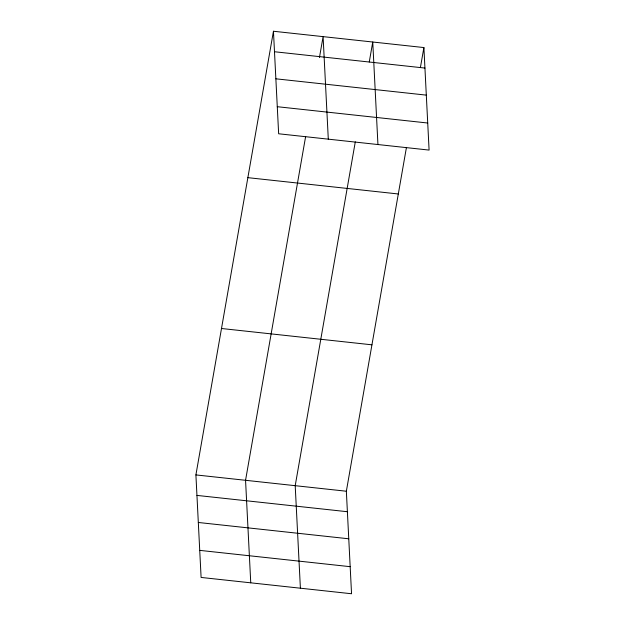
<?xml version="1.0" encoding="UTF-8"?>
<svg xmlns="http://www.w3.org/2000/svg" width="625" height="625" viewBox="0 0 625 625"><rect width="100%" height="100%" fill="white"/><g stroke="black" fill="none" stroke-linecap="round" stroke-linejoin="round"><path stroke-width="0.94" d="M406.453 147.391L346.352 491.227L351.547 593.75L201.102 577.438L195.906 474.914L273.453 31.25L423.898 47.562L429.094 150.086L278.648 133.773L273.453 31.25M305.648 136.461L245.555 480.297L250.75 582.82M319.445 57.547L323.102 36.633L328.297 139.156M355.297 141.844L295.203 485.68L300.398 588.203M369.258 61.984L372.75 42.016L377.938 144.539M420.406 67.531L423.898 47.562M274.492 51.742L424.937 68.062M275.859 78.812L426.305 95.125M277.273 106.703L427.719 123.016M247.859 177.656L398.312 193.977M221.5 328.5L371.945 344.82M195.906 474.914L346.352 491.227M196.945 495.406L347.391 511.719M198.32 522.477L348.766 538.789M199.727 550.367L350.18 566.68"/></g></svg>
